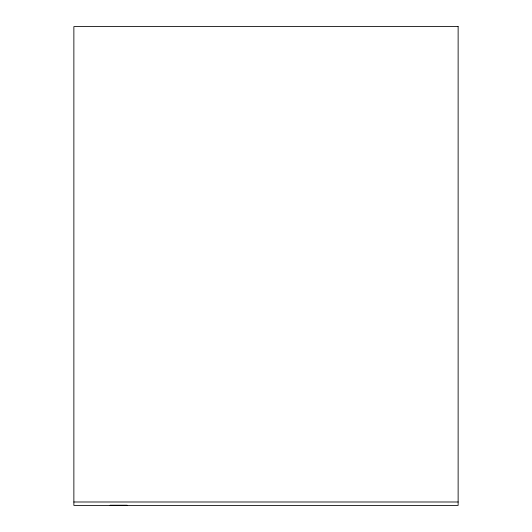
<?xml version="1.0" encoding="UTF-8"?>
<svg xmlns="http://www.w3.org/2000/svg" width="532" height="532" viewBox="0 0 532 532"><rect width="100%" height="100%" fill="white"/><g stroke="black" fill="none" stroke-linecap="round" stroke-linejoin="round"><path stroke-width="0.8" d="M73.868 501.989L458.132 501.989M110.071 505.227L127.128 505.227M458.132 26.6L73.868 26.6L73.868 505.4L458.132 505.4L458.132 26.6"/></g></svg>
